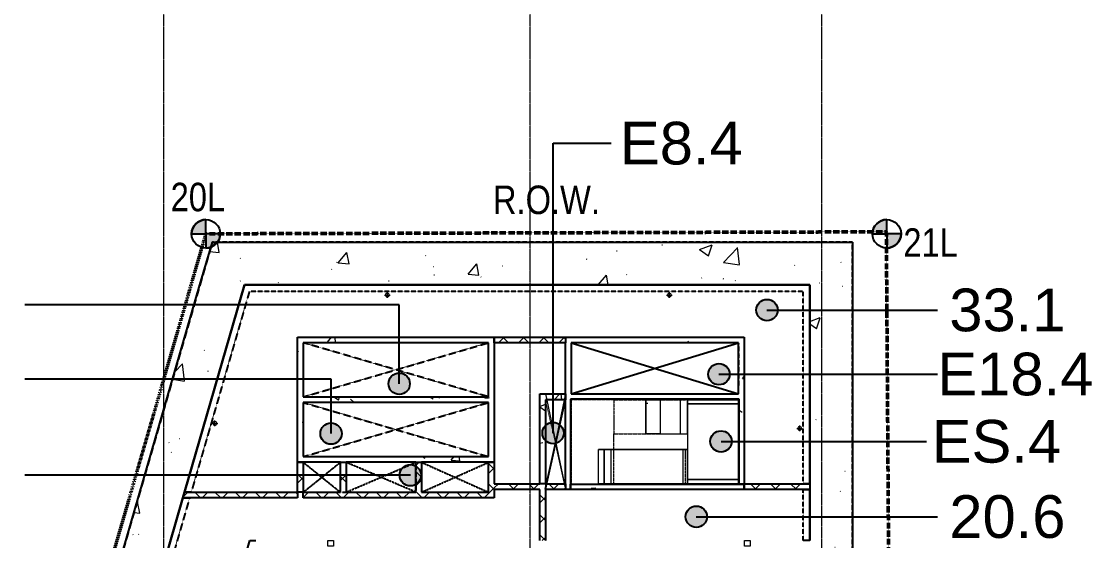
# Model space of a CAD drawing. Header units: millimetres. Extents: x 813027 to 1148939, y -931049 to -10.
# Drawn here: x 1029235 to 1066799, y -86675 to -68438 of the extents above; entities that cross this region are included whole.
import ezdxf

# ---------------------------------------------------------------- set-up
doc = ezdxf.new("R2010")
doc.units = ezdxf.units.MM
for name, pattern in [('DPA_Boundary 100', [7.5, 0, -1.5, 3, -1.5, 0, -1.5]), ('DPA_Grid _ Level 500', [5.5, 2.75, -0.75, 1.25, -0.75]), ('DPA_Hidden 100', [6, 4, -2]), ('DPA_Hidden 500', [1.4, 0.8, -0.6])]:
    doc.linetypes.add(name, pattern=pattern)
for name, color, linetype, lineweight in [('_ _ A-DETL-OPENING', 1, 'Continuous', 9), ('A-ANNO-NOTE', 3, 'Continuous', 25), ('A-COLS-E', 1, 'Continuous', 9), ('A-DETL', 1, 'Continuous', 25), ('A-GENM', 1, 'Continuous', 9), ('A-ROOM-IDEN', 3, 'Continuous', 25), ('A-WALL', 5, 'Continuous', 9), ('A-WALL-PATT', 1, 'Continuous', 25), ('G-ANNO-TEXT', 3, 'Continuous', 9), ('I-WALL', 5, 'Continuous', 25), ('P-PIPE', 2, 'Continuous', 9), ('P-PIPE-CNTR', 2, 'Continuous', 9), ('S-COLS', 6, 'Continuous', 9), ('S-COLS-E', 2, 'Continuous', 9), ('S-GRID', 251, 'Continuous', 9), ('S-STRS-MBND', 2, 'DPA_Hidden 500', 9), ('WALL-A', 3, 'Continuous', 25), ('WALL-S', 5, 'Continuous', 25)]:
    doc.layers.add(name, color=color, linetype=linetype, lineweight=lineweight)
doc.styles.add('Arial Narrow_1', font='ARIALN.TTF', dxfattribs={"height": 1000})
doc.styles.add('Arial_1', font='arial.ttf', dxfattribs={"height": 1500})
pattern_1 = [(50, (-6.3, 1.8), (4554.602, -398.476), [476.25, -5238.75]), (355, (-6.3, 2), (-881.071, 4776.42), [381, -4191]), (100.451, (373, -31.4), (3673.565, 4377.916), [404.75, -4452.252]), (46.184, (-6.3, 1272), (6776.978, -1051.07), [714.375, -7858.125]), (96.636, (558.4, 1184), (5935.065, 6185.69), [607.126, -6678.38]), (351.184, (-6, 1272), (5935.12, 6185.636), [571.5, -6286.5]), (21, (628.7, 954.3), (3790.359, -2556.63), [476.25, -5238.75]), (326, (628.7, 954.3), (1545.052, 4604.703), [381, -4191]), (71.451, (944.5, 741.2), (5335.428, 2048.032), [404.75, -4452.252]), (37.5, (-6.3, 1.8), (77.215, 2113.876), [16.764, -4123.436, 16.764, -4237.736, -4206.875]), (37.5, (-6.3, 1.8), (77.215, 2113.876), [-8394.7, 16.764, -4190.111]), (7.5, (-6.3, 1.8), (1670.4916, 2504.5144), [16.764, -2408.936, 16.764, -4028.186, -1603.375]), (7.5, (-6.3, 1.8), (1670.4916, 2504.5144), [-6470.65, 16.764, -1586.611]), (327.5, (-1422.4, 1.8), (3389.7725, -143.2234), [16.764, -1570.736, 16.764, -4936.236, -6572.25]), (327.5, (-1422.4, 1.8), (3389.7725, -143.2234), [-6540.5, 16.764, -6555.486]), (317.5, (-2057.4, 1.8), (3703.232, 635.667), [16.764, -2046.986, 16.764, -3272.536, -4667.25]), (317.5, (-2057.4, 1.8), (3703.232, 635.667), [-5353.05, 16.764, -4650.486])]
pattern_2 = [(50, (-6.3, 1.8), (3643.682, -318.781), [381, -4191]), (355, (-6.3, 1.8), (-704.856, 3821.136), [304.8, -3352.8]), (100.451, (297.3, -24.8), (2938.852, 3502.332), [323.8, -3561.801]), (46.184, (-6.3, 1018), (5421.581, -840.856), [571.5, -6286.5]), (96.636, (445.5, 947.7), (4748.05, 4948.551), [485.7, -5342.702]), (351.184, (-6.3, 1018), (4748.1, 4948.506), [457.2, -5029.2]), (21, (501.7, 763.8), (3032.288, -2045.3045), [381, -4191]), (326, (501.7, 763.8), (1236.042, 3683.762), [304.8, -3352.8]), (71.451, (754.4, 593.3), (4268.343, 1638.425), [323.8, -3561.801]), (37.5, (-6.3, 1.8), (61.772, 1691.1008), [167.64, -3144.52, 167.64, -3235.96, -3365.5]), (37.5, (-6.3, 1.8), (61.772, 1691.1008), [-6715.76, 167.64, -3197.86]), (7.5, (-6.3, 1.8), (1336.3933, 2003.6115), [167.64, -1772.92, 167.64, -3068.32, -1282.7]), (7.5, (-6.3, 1.8), (1336.3933, 2003.6115), [-5176.52, 167.64, -1115.06]), (327.5, (-1139.2, 1.8), (2711.8178, -114.5786), [167.64, -1102.36, 167.64, -3794.76, -5257.8]), (327.5, (-1139.2, 1.8), (2711.8178, -114.5786), [-5232.4, 167.64, -5090.16]), (317.5, (-1647.2, 1.8), (2962.5856, 508.5334), [167.64, -1483.36, 167.64, -2463.8, -3733.8]), (317.5, (-1647.2, 1.8), (2962.5856, 508.5334), [-4282.44, 167.64, -3566.16])]
pattern_3 = [(45, (-6.33, 1.8), (-353.5534, 353.5534), []), (135, (-6.33, 1.8), (-353.5534, -353.5534), [])]

# ---------------------------------------------------------------- blocks, each defined once
blk = doc.blocks.new('DPA_Rectangular - 200 x 200mm-19159691-4160 - LOWER PLATFORM LEVEL - REFLECTED CEILING GENERAL PLAN')
at = {"layer": 'A-COLS-E'}
for p, q in [((-100, -100), (-100, 100)), ((-100, 100), (100, 100)), ((100, 100), (100, -100)), ((100, -100), (-100, -100))]:
    blk.add_line(p, q, dxfattribs=at)
blk = doc.blocks.new('STAIR 9 RISER - STAIR 9 RISER-19006610-4160 - LOWER PLATFORM LEVEL - REFLECTED CEILING GENERAL PLAN')
at = {"layer": 'A-GENM'}
h = blk.add_hatch(dxfattribs=at)
h.set_pattern_fill('FP_19', color=256, style=0, pattern_type=2)
h.set_pattern_definition([(0, (-1050036.3, 81726.8), (4064, 1016), [167.64, -2880.36, 167.64, -2880.36, -16256]), (0, (-1050036.3, 81726.8), (4064, 1016), [-6096, 167.64, -5928.36, 167.64, -2880.36, -7112]), (0, (-1050036.3, 81726.8), (4064, 1016), [-15240, 167.64, -1864.36, 167.64, -4912.36]), (120, (-1048512.3, 82234.8), (-2911.8818, 3011.5272), [167.64, -2880.36, 167.64, -2880.36, -16256]), (120, (-1048512.3, 82234.8), (-2911.8818, 3011.5272), [-6096, 167.64, -5928.36, 167.64, -2880.36, -7112]), (120, (-1048512.3, 82234.8), (-2911.8818, 3011.5272), [-15240, 167.64, -1864.36, 167.64, -4912.36]), (240, (-1048004.3, 84266.8), (-1152.1182, -4027.5272), [167.64, -2880.36, 167.64, -19136.36]), (240, (-1048004.3, 84266.8), (-1152.1182, -4027.5272), [-3215.64, -2880.36, 167.64, -5928.36, -10160]), (240, (-1048004.3, 84266.8), (-1152.1182, -4027.5272), [-12192, 167.64, -2880.36, 167.64, -6944.36]), (240, (-1048004.3, 84266.8), (-1152.1182, -4027.5272), [-15407.64, -1864.36, 167.64, -4912.36])])
h.paths.add_polyline_path([(1124, -1200), (1628, -1200), (1628, 0), (1124, 0)])
for p, q in [((1120, 0), (1120, -1200)), ((1124, 0), (1120, 0)), ((1124, -1200), (1124, 0)), ((1124, 0), (1628, 0)), ((1425, 0), (1400, 0)), ((1628, 0), (1628, -1200)), ((2332, 0), (1628, 0)), ((1705, 0), (1680, 0)), ((1985, 0), (1960, 0)), ((2265, 0), (2240, 0)), ((2332, 0), (2332, -1200)), ((2580, 0), (2332, 0)), ((2580, -1200), (2580, 0)), ((2580, 0), (2580, -1200)), ((2780, 0), (2580, 0)), ((1120, -1200), (1124, -1200)), ((1628, -1200), (1124, -1200)), ((1400, -1200), (1425, -1200)), ((1628, -1200), (2332, -1200)), ((1680, -1200), (1705, -1200)), ((1960, -1200), (1985, -1200)), ((2240, -1200), (2265, -1200)), ((2332, -1200), (2580, -1200))]:
    blk.add_line(p, q, dxfattribs=at)
blk = doc.blocks.new('STAIR 9 RISER - STAIR 9 RISER-V17-4160 - LOWER PLATFORM LEVEL - REFLECTED CEILING GENERAL PLAN')
at = {"layer": 'A-GENM'}
for p, q in [((-540, 0), (25, 0)), ((-340, 0), (-540, 0)), ((-188, 0), (-340, 0)), ((-340, 0), (-340, -1200)), ((-340, 0), (-340, -1200)), ((2332, 0), (-188, 0)), ((-188, 0), (-188, -1200)), ((25, 0), (0, 0)), ((0, 0), (50, 0)), ((50, 0), (305, 0)), ((305, 0), (280, 0)), ((280, 0), (330, 0)), ((330, 0), (585, 0)), ((585, 0), (560, 0)), ((560, 0), (610, 0)), ((610, 0), (865, 0)), ((865, 0), (840, 0)), ((840, 0), (890, 0)), ((890, 0), (1145, 0)), ((1145, 0), (1120, 0)), ((1120, 0), (1170, 0)), ((1170, 0), (1425, 0)), ((1425, 0), (1400, 0)), ((1400, 0), (1450, 0)), ((1450, 0), (1705, 0)), ((1705, 0), (1680, 0)), ((1680, 0), (1730, 0)), ((1730, 0), (1985, 0)), ((1985, 0), (1960, 0)), ((1960, 0), (2010, 0)), ((2010, 0), (2265, 0)), ((2265, 0), (2240, 0)), ((2240, 0), (2290, 0)), ((2290, 0), (2780, 0)), ((2580, 0), (2332, 0)), ((2332, 0), (2332, -1200)), ((2780, 0), (2580, 0)), ((2580, -1200), (2580, 0)), ((2580, 0), (2580, -1200)), ((2780, 0), (2780, -1200)), ((2780, 0), (2780, -1200)), ((-340, -1200), (-188, -1200)), ((25, -1200), (-340, -1200)), ((-188, -1200), (2332, -1200)), ((50, -1200), (0, -1200)), ((0, -1200), (25, -1200)), ((305, -1200), (50, -1200)), ((330, -1200), (280, -1200)), ((280, -1200), (305, -1200)), ((585, -1200), (330, -1200)), ((610, -1200), (560, -1200)), ((560, -1200), (585, -1200)), ((865, -1200), (610, -1200)), ((890, -1200), (840, -1200)), ((840, -1200), (865, -1200)), ((1145, -1200), (890, -1200)), ((1170, -1200), (1120, -1200)), ((1120, -1200), (1145, -1200)), ((1425, -1200), (1170, -1200)), ((1450, -1200), (1400, -1200)), ((1400, -1200), (1425, -1200)), ((1705, -1200), (1450, -1200)), ((1730, -1200), (1680, -1200)), ((1680, -1200), (1705, -1200)), ((1985, -1200), (1730, -1200)), ((2010, -1200), (1960, -1200)), ((1960, -1200), (1985, -1200)), ((2265, -1200), (2010, -1200)), ((2290, -1200), (2240, -1200)), ((2240, -1200), (2265, -1200)), ((2780, -1200), (2290, -1200)), ((2332, -1200), (2580, -1200)), ((2580, -1200), (2780, -1200))]:
    blk.add_line(p, q, dxfattribs=at)
blk = doc.blocks.new('LANDING ADJ - LANDING ADJ-20558155-4160 - LOWER PLATFORM LEVEL - REFLECTED CEILING GENERAL PLAN')
at = {"layer": 'A-GENM'}
for p, q in [((-1150, 0), (650, 0)), ((650, 0), (-1150, 0)), ((-1150, -150), (-1150, 0)), ((-1150, 0), (-1150, -150)), ((650, 0), (-1150, 0)), ((-1150, 0), (-950, 0)), ((-1150, 0), (-1150, -2950)), ((-1150, 0), (-1150, -2950)), ((-1150, -150), (650, -150)), ((650, -150), (-1150, -150)), ((-950, 0), (650, 0)), ((650, -150), (650, 0)), ((650, 0), (650, -150)), ((650, -2950), (650, 0)), ((650, 0), (650, -2950)), ((-1150, -2800), (650, -2800)), ((650, -2800), (-1150, -2800)), ((-1150, -2950), (-1150, -2800)), ((-1150, -2800), (-1150, -2950)), ((-1150, -2950), (650, -2950)), ((650, -2950), (-1150, -2950)), ((-950, -2950), (-1150, -2950)), ((-1150, -2950), (650, -2950)), ((650, -2950), (-950, -2950)), ((650, -2950), (650, -2800)), ((650, -2800), (650, -2950))]:
    blk.add_line(p, q, dxfattribs=at)
blk = doc.blocks.new('ACM_STR_COLN_RC rectangular-Column - 200 x 200mm-23200236-4160 - LOWER PLATFORM LEVEL - REFLECTED CEILING GENERAL PLAN')
at = {"layer": 'S-COLS'}
for p, q in [((-100, 100), (100, 100)), ((-100, -100), (-100, 100)), ((100, 100), (100, -100)), ((100, -100), (-100, -100))]:
    blk.add_line(p, q, dxfattribs=at)
blk = doc.blocks.new('DPA-AR_GM_ROW_Node - Micro-12676128-4160 - LOWER PLATFORM LEVEL - REFLECTED CEILING GENERAL PLAN')
at = {"layer": 'A-ANNO-NOTE', "lineweight": 9}
h = blk.add_hatch(color=256, dxfattribs=at)
edge = h.paths.add_edge_path()
edge.add_line((1, 0), (0, 0))
edge.add_line((0, 0), (0, 1))
edge.add_arc((0, 0), 1, 0, 90, ccw=False)
h = blk.add_hatch(color=256, dxfattribs=at)
edge = h.paths.add_edge_path()
edge.add_line((-1, 0), (0, 0))
edge.add_line((0, 0), (0, -1))
edge.add_arc((0, 0), 1, 180, 270, ccw=False)
at = {"layer": 'A-ANNO-NOTE'}
for p, q in [((0, 1), (0, 0)), ((0, 0), (-1, 0)), ((0, -1), (0, 0)), ((0, 0), (1, 0))]:
    blk.add_line(p, q, dxfattribs=at)
blk.add_circle((0, 0), 1, dxfattribs=at)
for start, end in [(360, 90), (180, 270)]:
    blk.add_arc((0, 0), 1, start, end, dxfattribs=at)

msp = doc.modelspace()

# ---------------------------------------------------------------- hatches: boundary and pattern name
at = {"layer": 'A-ROOM-IDEN'}
h = msp.add_hatch(color=256, dxfattribs=at)
edge = h.paths.add_edge_path()
edge.add_arc((1055405.4, -78578.6), 375, 0, 360)
h = msp.add_hatch(color=256, dxfattribs=at)
edge = h.paths.add_edge_path()
edge.add_arc((1053719.7, -80829.8), 375, 0, 360)
h = msp.add_hatch(color=256, dxfattribs=at)
edge = h.paths.add_edge_path()
edge.add_arc((1042495.4, -81164.6), 375, 0, 360)
h = msp.add_hatch(color=256, dxfattribs=at)
edge = h.paths.add_edge_path()
edge.add_arc((1040103.1, -82916.9), 375, 0, 360)
h = msp.add_hatch(color=256, dxfattribs=at)
edge = h.paths.add_edge_path()
edge.add_arc((1047895.9, -82896.9), 375, 0, 360)
h = msp.add_hatch(color=256, dxfattribs=at)
edge = h.paths.add_edge_path()
edge.add_arc((1053791.6, -83192.5), 375, 0, 360)
h = msp.add_hatch(color=256, dxfattribs=at)
edge = h.paths.add_edge_path()
edge.add_arc((1042888.8, -84378.1), 375, 0, 360)
h = msp.add_hatch(color=256, dxfattribs=at)
edge = h.paths.add_edge_path()
edge.add_arc((1052923.4, -85836.4), 375, 0, 360)
at = {"layer": 'A-WALL-PATT', "lineweight": 9}
h = msp.add_hatch(dxfattribs=at)
h.set_pattern_fill('FP_1', color=256, style=0, pattern_type=2)
h.set_pattern_definition(pattern_1)
h.paths.add_polyline_path([(1035502.8, -77695), (1056910, -77695), (1056910, -76195), (1035937.2, -76195)])
h = msp.add_hatch(dxfattribs=at)
h.set_pattern_fill('FP_1', color=256, style=0, pattern_type=2)
h.set_pattern_definition(pattern_1)
h.paths.add_polyline_path([(1035502.8, -77695), (1056910, -77695), (1056910, -76195), (1035937.2, -76195)])
h = msp.add_hatch(dxfattribs=at)
h.set_pattern_fill('FP_1', color=256, style=0, pattern_type=2)
h.set_pattern_definition(pattern_1)
h.paths.add_polyline_path([(1058410, -105110), (1058410, -76195), (1056910, -76195), (1056910, -105110), (1057525.7, -105110)])
h = msp.add_hatch(dxfattribs=at)
h.set_pattern_fill('FP_1', color=256, style=0, pattern_type=2)
h.set_pattern_definition(pattern_1)
h.paths.add_polyline_path([(1058410, -105110), (1058410, -76195), (1056910, -76195), (1056910, -105110), (1057525.7, -105110)])
h = msp.add_hatch(dxfattribs=at)
h.set_pattern_fill('FP_1', color=256, style=0, pattern_type=2)
h.set_pattern_definition(pattern_1)
h.paths.add_polyline_path([(1033910, -88587.2), (1037064.4, -77695), (1035502.8, -77695), (1032410, -88374.4)])
h = msp.add_hatch(dxfattribs=at)
h.set_pattern_fill('FP_1', color=256, style=0, pattern_type=2)
h.set_pattern_definition(pattern_1)
h.paths.add_polyline_path([(1033910, -88587.2), (1037064.4, -77695), (1035502.8, -77695), (1032410, -88374.4)])
h = msp.add_hatch(dxfattribs=at)
h.set_pattern_fill('FP_3', color=256, style=0, pattern_type=2)
h.set_pattern_definition(pattern_2)
h.paths.add_polyline_path([(1045830, -79725), (1045830, -79525), (1038930, -79525), (1038930, -79725), (1045630, -79725)])
h = msp.add_hatch(dxfattribs=at)
h.set_pattern_fill('FP_3', color=256, style=0, pattern_type=2)
h.set_pattern_definition(pattern_2)
h.paths.add_polyline_path([(1045830, -79725), (1045830, -79525), (1038930, -79525), (1038930, -79725), (1045630, -79725)])
h = msp.add_hatch(dxfattribs=at)
h.set_pattern_fill('FP_2', color=256, style=0, pattern_type=2)
h.set_pattern_definition(pattern_3)
h.paths.add_polyline_path([(1048330, -79725), (1048330, -79525), (1045830, -79525), (1045830, -79725)])
h = msp.add_hatch(dxfattribs=at)
h.set_pattern_fill('FP_3', color=256, style=0, pattern_type=2)
h.set_pattern_definition(pattern_2)
h.paths.add_polyline_path([(1054410, -79725), (1054410, -79525), (1048530, -79525), (1048530, -79725), (1053236.3, -79725)])
h = msp.add_hatch(dxfattribs=at)
h.set_pattern_fill('FP_3', color=256, style=0, pattern_type=2)
h.set_pattern_definition(pattern_2)
h.paths.add_polyline_path([(1054410, -79725), (1054410, -79525), (1048530, -79525), (1048530, -79725), (1053236.3, -79725)])
h = msp.add_hatch(dxfattribs=at)
h.set_pattern_fill('FP_3', color=256, style=0, pattern_type=2)
h.set_pattern_definition(pattern_2)
h.paths.add_polyline_path([(1054410, -81525), (1054610, -81525), (1054610, -79525), (1054410, -79525), (1054410, -79725)])
h = msp.add_hatch(dxfattribs=at)
h.set_pattern_fill('FP_3', color=256, style=0, pattern_type=2)
h.set_pattern_definition(pattern_2)
h.paths.add_polyline_path([(1054410, -81525), (1054610, -81525), (1054610, -79525), (1054410, -79525), (1054410, -79725)])
h = msp.add_hatch(dxfattribs=at)
h.set_pattern_fill('FP_3', color=256, style=0, pattern_type=2)
h.set_pattern_definition(pattern_2)
h.paths.add_polyline_path([(1039130, -83925), (1039130, -79725), (1038930, -79725), (1038930, -83925)])
h = msp.add_hatch(dxfattribs=at)
h.set_pattern_fill('FP_3', color=256, style=0, pattern_type=2)
h.set_pattern_definition(pattern_2)
h.paths.add_polyline_path([(1039130, -83925), (1039130, -79725), (1038930, -79725), (1038930, -83925)])
h = msp.add_hatch(dxfattribs=at)
h.set_pattern_fill('FP_3', color=256, style=0, pattern_type=2)
h.set_pattern_definition(pattern_2)
h.paths.add_polyline_path([(1045830, -83925), (1045830, -79725), (1045630, -79725), (1045630, -83925)])
h = msp.add_hatch(dxfattribs=at)
h.set_pattern_fill('FP_3', color=256, style=0, pattern_type=2)
h.set_pattern_definition(pattern_2)
h.paths.add_polyline_path([(1045830, -83925), (1045830, -79725), (1045630, -79725), (1045630, -83925)])
h = msp.add_hatch(dxfattribs=at)
h.set_pattern_fill('FP_3', color=256, style=0, pattern_type=2)
h.set_pattern_definition(pattern_2)
h.paths.add_polyline_path([(1045630, -81825), (1045630, -81625), (1039130, -81625), (1039130, -81825), (1044657.4, -81825)])
h = msp.add_hatch(dxfattribs=at)
h.set_pattern_fill('FP_3', color=256, style=0, pattern_type=2)
h.set_pattern_definition(pattern_2)
h.paths.add_polyline_path([(1045630, -81825), (1045630, -81625), (1039130, -81625), (1039130, -81825), (1044657.4, -81825)])
h = msp.add_hatch(dxfattribs=at)
h.set_pattern_fill('FP_3', color=256, style=0, pattern_type=2)
h.set_pattern_definition(pattern_2)
h.paths.add_polyline_path([(1047430, -84675), (1047630, -84675), (1047630, -81525), (1047430, -81525), (1047430, -84260.1)])
h = msp.add_hatch(dxfattribs=at)
h.set_pattern_fill('FP_3', color=256, style=0, pattern_type=2)
h.set_pattern_definition(pattern_2)
h.paths.add_polyline_path([(1047430, -84675), (1047630, -84675), (1047630, -81525), (1047430, -81525), (1047430, -84260.1)])
h = msp.add_hatch(dxfattribs=at)
h.set_pattern_fill('FP_3', color=256, style=0, pattern_type=2)
h.set_pattern_definition(pattern_2)
h.paths.add_polyline_path([(1048330, -81725), (1048330, -81525), (1047630, -81525), (1047630, -81725)])
h = msp.add_hatch(dxfattribs=at)
h.set_pattern_fill('FP_3', color=256, style=0, pattern_type=2)
h.set_pattern_definition(pattern_2)
h.paths.add_polyline_path([(1048330, -81725), (1048330, -81525), (1047630, -81525), (1047630, -81725)])
h = msp.add_hatch(dxfattribs=at)
h.set_pattern_fill('FP_3', color=256, style=0, pattern_type=2)
h.set_pattern_definition(pattern_2)
h.paths.add_polyline_path([(1054610, -84695), (1054610, -81705), (1054430, -81705), (1054430, -84695)])
h = msp.add_hatch(dxfattribs=at)
h.set_pattern_fill('FP_3', color=256, style=0, pattern_type=2)
h.set_pattern_definition(pattern_2)
h.paths.add_polyline_path([(1054610, -84695), (1054610, -81705), (1054430, -81705), (1054430, -84695)])
h = msp.add_hatch(dxfattribs=at)
h.set_pattern_fill('FP_3', color=256, style=0, pattern_type=2)
h.set_pattern_definition(pattern_2)
h.paths.add_polyline_path([(1045630, -83925), (1045630, -83725), (1039130, -83725), (1039130, -83925), (1044657.4, -83925)])
h = msp.add_hatch(dxfattribs=at)
h.set_pattern_fill('FP_3', color=256, style=0, pattern_type=2)
h.set_pattern_definition(pattern_2)
h.paths.add_polyline_path([(1045630, -83925), (1045630, -83725), (1039130, -83725), (1039130, -83925), (1044657.4, -83925)])
h = msp.add_hatch(dxfattribs=at)
h.set_pattern_fill('FP_2', color=256, style=0, pattern_type=2)
h.set_pattern_definition(pattern_3)
h.paths.add_polyline_path([(1039130, -84975), (1039130, -83925), (1038930, -83925), (1038930, -84975)])
h = msp.add_hatch(dxfattribs=at)
h.set_pattern_fill('FP_2', color=256, style=0, pattern_type=2)
h.set_pattern_definition(pattern_3)
h.paths.add_polyline_path([(1040630, -84975), (1040630, -83925), (1040430, -83925), (1040430, -84975)])
h = msp.add_hatch(dxfattribs=at)
h.set_pattern_fill('FP_2', color=256, style=0, pattern_type=2)
h.set_pattern_definition(pattern_3)
h.paths.add_polyline_path([(1043280, -84975), (1043280, -83925), (1043080, -83925), (1043080, -84975)])
h = msp.add_hatch(dxfattribs=at)
h.set_pattern_fill('FP_2', color=256, style=0, pattern_type=2)
h.set_pattern_definition(pattern_3)
h.paths.add_polyline_path([(1045630, -84975), (1045830, -84975), (1045830, -83925), (1045630, -83925), (1045630, -84260.1)])
h = msp.add_hatch(dxfattribs=at)
h.set_pattern_fill('FP_2', color=256, style=0, pattern_type=2)
h.set_pattern_definition(pattern_3)
h.paths.add_polyline_path([(1047430, -84875), (1048330, -84875), (1048330, -84675), (1045830, -84675), (1045830, -84875)])
h = msp.add_hatch(dxfattribs=at)
h.set_pattern_fill('FP_2', color=256, style=0, pattern_type=2)
h.set_pattern_definition(pattern_3)
h.paths.add_polyline_path([(1047630, -86675), (1047630, -84875), (1047430, -84875), (1047430, -86675)])
h = msp.add_hatch(dxfattribs=at)
h.set_pattern_fill('FP_3', color=256, style=0, pattern_type=2)
h.set_pattern_definition(pattern_2)
h.paths.add_polyline_path([(1054610, -84875), (1054610, -84695), (1048510, -84695), (1048510, -84875), (1053236.3, -84875)])
h = msp.add_hatch(dxfattribs=at)
h.set_pattern_fill('FP_3', color=256, style=0, pattern_type=2)
h.set_pattern_definition(pattern_2)
h.paths.add_polyline_path([(1054610, -84875), (1054610, -84695), (1048510, -84695), (1048510, -84875), (1053236.3, -84875)])
h = msp.add_hatch(dxfattribs=at)
h.set_pattern_fill('FP_2', color=256, style=0, pattern_type=2)
h.set_pattern_definition(pattern_3)
h.paths.add_polyline_path([(1056910, -84875), (1056910, -84675), (1054610, -84675), (1054610, -84875), (1056680, -84875)])
h = msp.add_hatch(dxfattribs=at)
h.set_pattern_fill('FP_2', color=256, style=0, pattern_type=2)
h.set_pattern_definition(pattern_3)
h.paths.add_polyline_path([(1038930, -85175), (1038930, -84975), (1034956.1, -84975), (1034898.2, -85175), (1036078.6, -85175)])
h = msp.add_hatch(dxfattribs=at)
h.set_pattern_fill('FP_2', color=256, style=0, pattern_type=2)
h.set_pattern_definition(pattern_3)
h.paths.add_polyline_path([(1045830, -85175), (1045830, -84975), (1039130, -84975), (1039130, -85175), (1044657.4, -85175)])

# ---------------------------------------------------------------- linework, layer by layer
at = {"layer": '_ _ A-DETL-OPENING'}
for p, q in [((1048331.8, -81522.8), (1047630, -84870)), ((1048330, -81525), (1047630, -81525)), ((1047630, -81525), (1048330, -84870)), ((1047630, -81770), (1047630, -84875)), ((1048330, -84870), (1048330, -81525)), ((1047630, -84875), (1048330, -84875))]:
    msp.add_line(p, q, dxfattribs=at)
at = {"layer": 'A-DETL', "linetype": 'DPA_Boundary 100', "lineweight": 50}
for p, q in [((1059594.4, -75828.2), (1035710.5, -75899.2)), ((1059761.3, -99566.2), (1059594.4, -75828.2)), ((1035710.5, -75899.2), (1027970.4, -102626.1))]:
    msp.add_line(p, q, dxfattribs=at)
at = {"layer": 'A-DETL', "linetype": 'DPA_Hidden 100'}
for p, q in [((1035937.2, -76195), (1032410, -88374.4)), ((1058410, -76195), (1035937.2, -76195)), ((1058410, -105110), (1058410, -76195)), ((1037237.2, -77925), (1035195.6, -84975)), ((1056680, -77925), (1037237.2, -77925)), ((1056680, -84675), (1056680, -77925)), ((1039130, -81625), (1045630, -79725)), ((1045630, -81625), (1039130, -79725)), ((1054410, -79757), (1054410, -81293)), ((1039130, -83725), (1045630, -81825)), ((1039130, -81825), (1045630, -83725)), ((1047630, -84870), (1048330, -81725)), ((1047630, -81725), (1048330, -84870)), ((1039130, -84975), (1040430, -83925)), ((1039130, -83925), (1040430, -84975)), ((1040630, -84975), (1043080, -83925)), ((1043080, -84975), (1040630, -83925)), ((1043080, -83925), (1043080, -84975)), ((1043280, -84975), (1045630, -83925)), ((1043280, -83925), (1045630, -84975)), ((1056680, -86675), (1056680, -84875)), ((1035137.6, -85175), (1034140, -88619.9)), ((1040430, -84975), (1040630, -84975))]:
    msp.add_line(p, q, dxfattribs=at)
at = {"layer": 'A-DETL'}
for p, q in [((1048530, -81525), (1054410, -79725)), ((1048530, -79725), (1054410, -81525))]:
    msp.add_line(p, q, dxfattribs=at)
at = {"layer": 'A-ROOM-IDEN'}
for p, q in [((1047895.9, -72720.1), (1049941.5, -72720.1)), ((1047895.9, -82896.9), (1047895.9, -72720.1)), ((1042495.4, -78396.2), (1029356.2, -78396.2)), ((1042495.4, -81164.6), (1042495.4, -78396.2)), ((1055405.4, -78578.6), (1061385.2, -78578.6)), ((1040103.1, -80999.6), (1029356.2, -80999.6)), ((1040103.1, -82916.9), (1040103.1, -80999.6)), ((1053719.7, -80829.8), (1061385.2, -80829.8)), ((1053791.6, -83192.5), (1061000.3, -83192.5)), ((1042888.8, -84378.1), (1029356.2, -84378.1)), ((1052923.4, -85836.4), (1061385.2, -85836.4))]:
    msp.add_line(p, q, dxfattribs=at)
for centre in [(1055405.4, -78578.6), (1053719.7, -80829.8), (1042495.4, -81164.6), (1040103.1, -82916.9), (1047895.9, -82896.9), (1053791.6, -83192.5), (1042888.8, -84378.1), (1052923.4, -85836.4)]:
    msp.add_circle(centre, 375, dxfattribs=at)
at = {"layer": 'A-WALL', "lineweight": 25}
for p, q in [((1045830, -79725), (1045830, -79525)), ((1045830, -79525), (1045830, -79725)), ((1048330, -79525), (1048330, -79725)), ((1039130, -83925), (1038930, -83925)), ((1038930, -83925), (1039130, -83925)), ((1040430, -83925), (1040630, -83925)), ((1043080, -83925), (1043280, -83925)), ((1045830, -83925), (1045630, -83925)), ((1045630, -83925), (1045830, -83925)), ((1047630, -84675), (1047430, -84675)), ((1048330, -84675), (1048330, -84875)), ((1056680, -84675), (1056910, -84675)), ((1056910, -84675), (1056680, -84675)), ((1056910, -84875), (1056680, -84875)), ((1056680, -84875), (1056910, -84875)), ((1056910, -84675), (1056910, -84875)), ((1034898.2, -85175), (1034956.1, -84975)), ((1035137.6, -85175), (1034898.2, -85175)), ((1034898.2, -85175), (1035137.6, -85175)), ((1034956.1, -84975), (1035195.6, -84975)), ((1035195.6, -84975), (1034956.1, -84975)), ((1056910, -86675), (1056680, -86675))]:
    msp.add_line(p, q, dxfattribs=at)
at = {"layer": 'I-WALL'}
for p, q in [((1034956.1, -84975), (1037064.4, -77695)), ((1037064.4, -77695), (1037303.8, -77695)), ((1037303.8, -77695), (1056910, -77695)), ((1056910, -77695), (1056910, -77925)), ((1056910, -77925), (1056910, -84675)), ((1056910, -84875), (1056910, -86675)), ((1033910, -88587.2), (1034898.2, -85175))]:
    msp.add_line(p, q, dxfattribs=at)
at = {"layer": 'P-PIPE'}
for centre, radius, start, end in [((1042080, -78050.1), 67.2, 106.95748, 196.95748), ((1042080, -78050.1), 67.2, 196.95748, 286.95748), ((1042080, -78050.1), 67.1, 16.95748, 106.95748), ((1042080, -78050.1), 67.1, 286.95748, 16.95748), ((1051980.1, -78050.1), 67.1, 106.95748, 196.95748), ((1051980.1, -78050.1), 67.1, 196.95748, 286.95748), ((1051980.1, -78050.1), 67.2, 16.95748, 106.95748), ((1051980.1, -78050.1), 67.2, 286.95748, 16.95748), ((1036025.8, -82557.7), 67.1, 106.95748, 196.95748), ((1036025.8, -82557.7), 67.1, 196.95748, 286.95748), ((1036025.8, -82557.7), 67.2, 16.95748, 106.95748), ((1036025.8, -82557.7), 67.2, 286.95748, 16.95748), ((1056555, -82732.1), 67.2, 106.95748, 196.95748), ((1056555, -82732.1), 67.2, 196.95748, 286.95748), ((1056555, -82732.1), 67.1, 16.95748, 106.95748), ((1056555, -82732.1), 67.1, 286.95748, 16.95748)]:
    msp.add_arc(centre, radius, start, end, dxfattribs=at)
at = {"layer": 'P-PIPE-CNTR'}
for p, q in [((1041980, -78050.1), (1042180, -78050.1)), ((1042080, -78150.1), (1042080, -77950.1)), ((1051880.1, -78050.1), (1052080.1, -78050.1)), ((1051980.1, -78150.1), (1051980.1, -77950.1)), ((1035925.8, -82557.7), (1036125.8, -82557.7)), ((1036025.8, -82657.7), (1036025.8, -82457.7)), ((1056555, -82832.1), (1056555, -82632.1)), ((1056455, -82732.1), (1056655, -82732.1))]:
    msp.add_line(p, q, dxfattribs=at)
at = {"layer": 'S-GRID', "linetype": 'DPA_Grid _ Level 500'}
for p, q in [((1034240, -191381.7), (1034240, -15135.4)), ((1047090, -191381.7), (1047090, -15135.4)), ((1057330, -191381.7), (1057330, -15135.4))]:
    msp.add_line(p, q, dxfattribs=at)
at = {"layer": 'S-STRS-MBND'}
for p, q in [((1048530, -81725), (1048530, -84675)), ((1050030, -81725), (1048530, -81725)), ((1048530, -81725), (1048530, -84675)), ((1050030, -81725), (1048530, -81725)), ((1050030, -81725), (1050030, -82925)), ((1050030, -81725), (1050030, -82925)), ((1050030, -81725), (1052550, -81725)), ((1050030, -81725), (1052270, -81725)), ((1054410, -81725), (1052270, -81725)), ((1054410, -84675), (1054410, -81725)), ((1050030, -83475), (1050030, -82925)), ((1050030, -83475), (1050030, -82925)), ((1050030, -82925), (1052550, -82925)), ((1050030, -82925), (1052270, -82925)), ((1052270, -82925), (1052610, -82925)), ((1050030, -84675), (1050030, -83475)), ((1052270, -83475), (1050030, -83475)), ((1052550, -83475), (1050030, -83475)), ((1052610, -83475), (1052270, -83475)), ((1052550, -84675), (1052550, -83475)), ((1048530, -84675), (1050030, -84675)), ((1048530, -84675), (1050030, -84675)), ((1052270, -84675), (1050030, -84675)), ((1052550, -84675), (1050030, -84675)), ((1052270, -84675), (1054410, -84675))]:
    msp.add_line(p, q, dxfattribs=at)
at = {"layer": 'WALL-A'}
for p, q in [((1035502.8, -77695), (1035937.2, -76195)), ((1035937.2, -76195), (1056910, -76195)), ((1056910, -76195), (1058410, -76195)), ((1058410, -76195), (1058410, -105110)), ((1032410, -88374.4), (1035502.8, -77695)), ((1037064.4, -77695), (1034956.1, -84975)), ((1056910, -77695), (1037064.4, -77695)), ((1056910, -84675), (1056910, -77695)), ((1045830, -79525), (1048330, -79525)), ((1048330, -79725), (1045830, -79725)), ((1038930, -84975), (1038930, -83925)), ((1039130, -83925), (1039130, -84975)), ((1040430, -84975), (1040430, -83925)), ((1040630, -83925), (1040630, -84975)), ((1043080, -84975), (1043080, -83925)), ((1043280, -83925), (1043280, -84975)), ((1045630, -84975), (1045630, -83925)), ((1045830, -83925), (1045830, -84675)), ((1045830, -84675), (1047430, -84675)), ((1045830, -84875), (1045830, -84975)), ((1047430, -84875), (1045830, -84875)), ((1047430, -86675), (1047430, -84875)), ((1047630, -84675), (1048330, -84675)), ((1047630, -84875), (1047630, -86675)), ((1048330, -84875), (1047630, -84875)), ((1054610, -84675), (1056680, -84675)), ((1054610, -84875), (1054610, -84675)), ((1056680, -84875), (1054610, -84875)), ((1056910, -86675), (1056910, -84875)), ((1034898.2, -85175), (1033910, -88587.2)), ((1038930, -85175), (1035137.6, -85175)), ((1035195.6, -84975), (1038930, -84975)), ((1038930, -84975), (1038930, -85175)), ((1039130, -84975), (1038930, -84975)), ((1039130, -85175), (1039130, -84975)), ((1039130, -84975), (1040430, -84975)), ((1045830, -85175), (1039130, -85175)), ((1040630, -84975), (1043080, -84975)), ((1043280, -84975), (1045630, -84975)), ((1045830, -84975), (1045830, -85175)), ((1036620, -88863.9), (1037253.9, -86675)), ((1037253.9, -86675), (1037462.1, -86675))]:
    msp.add_line(p, q, dxfattribs=at)
at = {"layer": 'WALL-S'}
for p, q in [((1038930, -79525), (1045830, -79525)), ((1038930, -79725), (1038930, -79525)), ((1048330, -79525), (1048530, -79525)), ((1048530, -79525), (1054410, -79525)), ((1054410, -79525), (1054610, -79525)), ((1054610, -79525), (1054610, -81525)), ((1038930, -83925), (1038930, -79725)), ((1039130, -79725), (1039130, -81625)), ((1045630, -79725), (1039130, -79725)), ((1045630, -81625), (1045630, -79725)), ((1045830, -79725), (1045830, -83925)), ((1048330, -81525), (1048330, -79725)), ((1048530, -79725), (1048530, -81525)), ((1054410, -79725), (1048530, -79725)), ((1054410, -81525), (1054410, -79725)), ((1039130, -81625), (1045630, -81625)), ((1045630, -81825), (1039130, -81825)), ((1039130, -81825), (1039130, -83725)), ((1045630, -83725), (1045630, -81825)), ((1047430, -84675), (1047430, -81525)), ((1047430, -81525), (1047630, -81525)), ((1047630, -81525), (1048330, -81525)), ((1047630, -81725), (1047630, -84675)), ((1048330, -81725), (1047630, -81725)), ((1048330, -81525), (1048330, -81725)), ((1048330, -81705), (1048330, -81525)), ((1048330, -84675), (1048330, -81705)), ((1048510, -81705), (1048510, -84875)), ((1054430, -81705), (1048510, -81705)), ((1048530, -81525), (1054410, -81525)), ((1054430, -84695), (1054430, -81705)), ((1054610, -81525), (1054610, -81705)), ((1054610, -81705), (1054610, -84695)), ((1039130, -83725), (1045630, -83725)), ((1040430, -83925), (1039130, -83925)), ((1043080, -83925), (1040630, -83925)), ((1045630, -83925), (1043280, -83925)), ((1048510, -84875), (1048330, -84875)), ((1048510, -84695), (1054610, -84695)), ((1048510, -84875), (1048510, -84695)), ((1054610, -84875), (1048510, -84875)), ((1054610, -84695), (1054430, -84695)), ((1054610, -84695), (1054610, -84875))]:
    msp.add_line(p, q, dxfattribs=at)

# ---------------------------------------------------------------- block references
at = {"layer": 'A-ANNO-NOTE', "xscale": 500, "yscale": 500, "zscale": 500, "rotation": 90.00000000000034}
for p in [(1035710.5, -75899.2), (1059610.5, -75899.2)]:
    msp.add_blockref('DPA-AR_GM_ROW_Node - Micro-12676128-4160 - LOWER PLATFORM LEVEL - REFLECTED CEILING GENERAL PLAN', p, dxfattribs=at)
at = {"layer": 'A-COLS-E'}
msp.add_blockref('DPA_Rectangular - 200 x 200mm-19159691-4160 - LOWER PLATFORM LEVEL - REFLECTED CEILING GENERAL PLAN', (1040086.9, -86775), dxfattribs=at)
at = {"layer": 'A-GENM'}
for name, p in [('STAIR 9 RISER - STAIR 9 RISER-19006610-4160 - LOWER PLATFORM LEVEL - REFLECTED CEILING GENERAL PLAN', (1050030, -81725)), ('LANDING ADJ - LANDING ADJ-20558155-4160 - LOWER PLATFORM LEVEL - REFLECTED CEILING GENERAL PLAN', (1053760, -81725))]:
    msp.add_blockref(name, p, dxfattribs=at)
at = {"layer": 'A-GENM', "rotation": 180}
msp.add_blockref('STAIR 9 RISER - STAIR 9 RISER-V17-4160 - LOWER PLATFORM LEVEL - REFLECTED CEILING GENERAL PLAN', (1052270, -84675), dxfattribs=at)
at = {"layer": 'S-COLS-E'}
msp.add_blockref('ACM_STR_COLN_RC rectangular-Column - 200 x 200mm-23200236-4160 - LOWER PLATFORM LEVEL - REFLECTED CEILING GENERAL PLAN', (1054720, -86775), dxfattribs=at)

# ---------------------------------------------------------------- texts
at = {"layer": 'A-ROOM-IDEN', "lineweight": 9, "char_height": 1500, "attachment_point": 1, "style": 'Arial_1'}
for s, insert, width in [('E8.4', (1050243.5, -71963.8), 5331.222), ('33.1', (1061804.7, -77822.3), 5050.631), ('E18.4', (1061385.2, -80073.5), 6774.259), ('ES.4', (1061187.3, -82436.2), 5611.812), ('20.6', (1061804.7, -85080.1), 5050.631)]:
    msp.add_mtext(s, dxfattribs=dict(at, insert=insert, width=width))
at = {"layer": 'G-ANNO-TEXT', "color": 7, "char_height": 1000, "attachment_point": 1, "style": 'Arial Narrow_1'}
for s, insert, width in [('20L', (1034474.1, -74106.3), 2405.062), ('R.O.W.', (1045787.3, -74204.7), 4609.703), ('21L', (1060191.9, -75704.9), 2405.062)]:
    msp.add_mtext(s, dxfattribs=dict(at, insert=insert, width=width))

doc.saveas('drawing.dxf')
